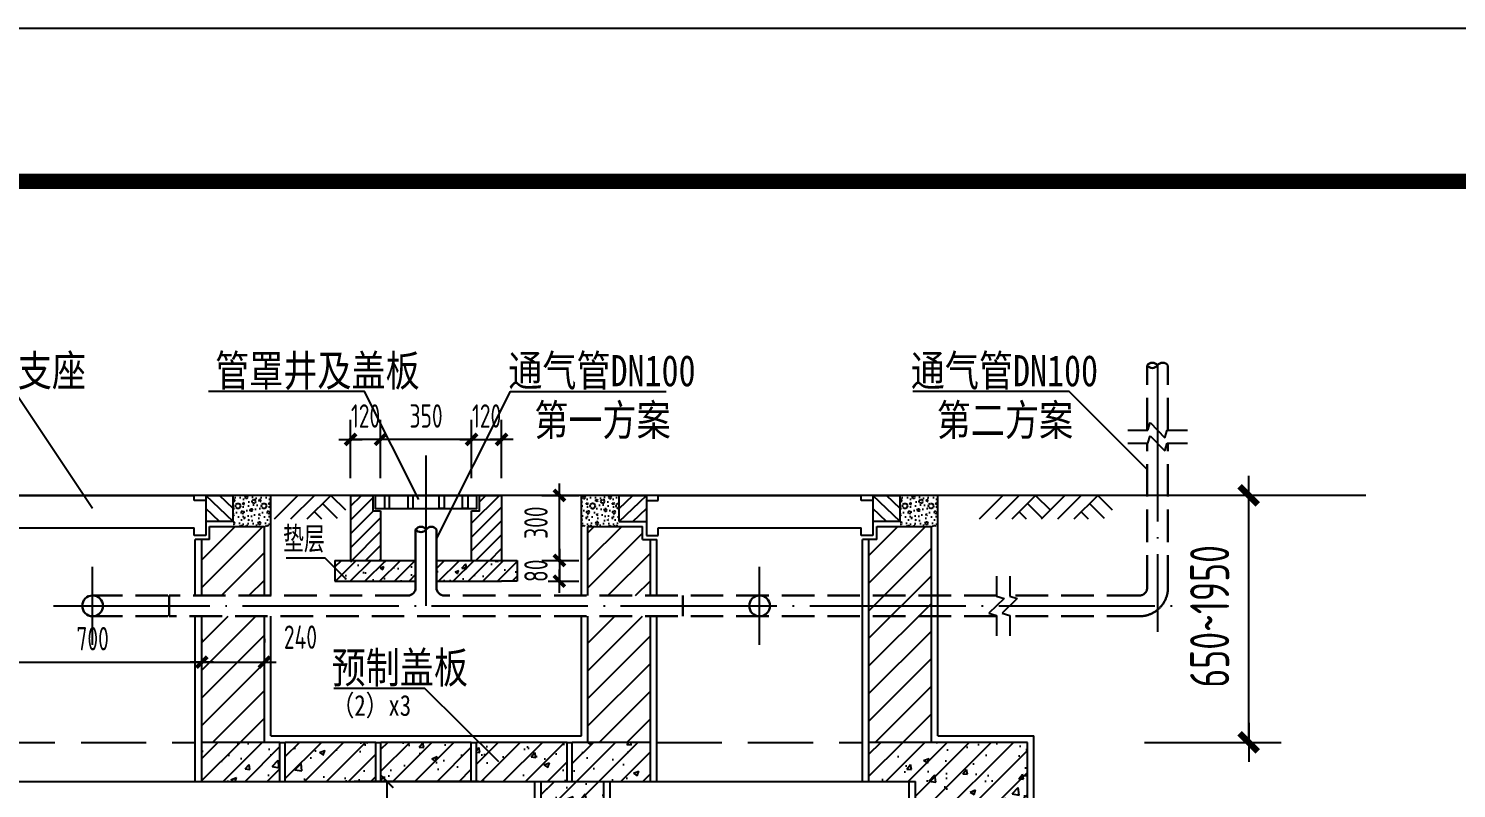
# Model space of a CAD drawing. Header units: millimetres. Extents: x -807114 to -50119, y -468455 to -61603.
# Drawn here: x -68868 to -63008, y -213865 to -210743 of the extents above; entities that cross this region are included whole.
import ezdxf

# ---------------------------------------------------------------- set-up
doc = ezdxf.new("R2010")
doc.units = ezdxf.units.MM
doc.header["$LTSCALE"] = 1000
doc.linetypes.add('DASH', pattern=[0.35, 0.25, -0.1])
doc.linetypes.add('DOTE', pattern=[2.42, 2, -0.2, 0.02, -0.2])
for name, color, linetype in [('A-Wall-Patt', 13, 'Continuous'), ('Anno-Note', 241, 'Continuous'), ('DIM_给水', 3, 'Continuous'), ('DOTE', 8, 'DOTE'), ('OTHER', 7, 'Continuous'), ('PUB_DIM', 3, 'Continuous'), ('PUB_HATCH', 8, 'Continuous'), ('PUB_TEXT', 3, 'Continuous'), ('PUB_TITLE', 4, 'Continuous'), ('WALL', 9, 'Continuous')]:
    doc.layers.add(name, color=color, linetype=linetype)
doc.layers.add('水管', color=130, linetype='Continuous', lineweight=30)
doc.styles.add('DIM_FONT', font='tssdeng.shx', dxfattribs={"width": 0.7, "bigfont": 'tssdchn.shx'})
doc.styles.add('HZDX', font='simplex.shx', dxfattribs={"width": 0.7, "bigfont": 'HZTXT.SHX'})
doc.styles.add('宋体', font='simsun.ttc', dxfattribs={"width": 0.8})
doc.dimstyles.new('DIMB50', dxfattribs={"dimscale": 0.5, "dimtxt": 300, "dimasz": 1, "dimexe": 250, "dimexo": 300, "dimgap": 150, "dimtad": 1, "dimdec": 0, "dimzin": 0, "dimdsep": 46, "dimtxsty": 'DIM_FONT', "dimblk": '_DIMX', "dimcen": 0.09, "dimse2": 1, "dimclrt": 7, "dimadec": 0, "dimazin": 0, "dimtfac": 1, "dimtdec": 0, "dimtix": 1, "dimtmove": 2, "dimatfit": 3, "dimldrblk": '_DIMX', "dimfxl": 1, "dimtolj": 1, "dimtzin": 0, "dimarcsym": 0})
doc.dimstyles.new('DIMN30', dxfattribs={"dimscale": 0.3, "dimtxt": 300, "dimasz": 1, "dimexe": 250, "dimexo": 300, "dimgap": 150, "dimtad": 1, "dimdec": 0, "dimzin": 0, "dimdsep": 46, "dimtxsty": 'DIM_FONT', "dimblk": '_DIMX', "dimcen": 0.09, "dimclrt": 7, "dimadec": 0, "dimazin": 0, "dimtfac": 1, "dimtdec": 0, "dimtix": 1, "dimtmove": 2, "dimatfit": 3, "dimldrblk": '_DIMX', "dimfxl": 1, "dimtolj": 1, "dimtzin": 0, "dimarcsym": 0})
doc.dimstyles.new('DIMN50', dxfattribs={"dimscale": 0.5, "dimtxt": 300, "dimasz": 100, "dimexe": 250, "dimexo": 300, "dimgap": 150, "dimtad": 1, "dimdec": 0, "dimzin": 0, "dimdsep": 46, "dimtxsty": 'DIM_FONT', "dimblk": 'ARCHTICK', "dimcen": 0.09, "dimclrt": 7, "dimazin": 2, "dimtfac": 1, "dimtdec": 0, "dimtix": 1, "dimtmove": 2, "dimatfit": 3, "dimfxl": 1, "dimtolj": 1, "dimtzin": 0, "dimarcsym": 0})
pattern_1 = [(45, (-7818.09, -11352.65), (-42.4264, 42.4264), []), (50, (-7818.09, -11352.65), (215.178, -18.8256), [22.5, -247.5]), (355, (-7818.09, -11352.65), (-41.6254, 225.6576), [18, -198]), (100.4514, (-7800.16, -11354.22), (173.5528, 206.8319), [19.122, -210.3426]), (46.1842, (-7818.1, -11292.65), (320.1723, -49.6557), [33.75, -371.25]), (96.6356, (-7791.4, -11296.8), (280.399, 292.2354), [28.683, -315.514]), (351.1842, (-7818.1, -11292.65), (280.3986, 292.2356), [27, -297]), (21, (-7788.09, -11307.65), (179.0721, -120.7857), [22.5, -247.5]), (326, (-7788.09, -11307.65), (72.9946, 217.545), [18, -198]), (71.4514, (-7773.16, -11317.72), (252.0668, 96.7591), [19.122, -210.3426]), (37.5, (-7818.09, -11352.65), (3.64796, 99.86816), [0, -195.6, 0, -201, 0, -198.75]), (7.5, (-7818.09, -11352.65), (78.92086, 118.3235), [0, -114.6, 0, -191.1, 0, -75.75]), (327.5, (-7884.99, -11352.65), (160.14673, -6.76646), [0, -75, 0, -234, 0, -310.5]), (317.5, (-7914.99, -11352.65), (174.95585, 30.0315), [0, -97.5, 0, -155.4, 0, -220.5])]
pattern_2 = [(45, (-7818.09, -11352.65), (-53.033, 53.033), [])]

# ---------------------------------------------------------------- blocks, each defined once
blk = doc.blocks.new('_ArchTick')
at = {"color": 0, "linetype": 'ByBlock', "const_width": 0.15}
blk.add_lwpolyline([(-0.5, -0.5), (0.5, 0.5)], dxfattribs=at)
blk = doc.blocks.new('*D9238')
at = {"layer": 'Defpoints', "color": 0}
for p in [(4637, 5963.5), (4134.8, 5163.5), (4637, 5163.5)]:
    blk.add_point(p, dxfattribs=at)
at = {"layer": 'PUB_DIM', "color": 0, "lineweight": -2}
for p, q in [((4487, 5963.5), (4009.8, 5963.5)), ((4134.8, 5963.5), (4134.8, 5163.5)), ((4487, 5163.5), (4009.8, 5163.5))]:
    blk.add_line(p, q, dxfattribs=at)
at = {"layer": 'PUB_DIM', "color": 0, "linetype": 'ByBlock', "lineweight": -2, "xscale": 50, "yscale": 50, "zscale": 50}
for p, rotation in [((4134.8, 5963.5), 90), ((4134.8, 5163.5), 270)]:
    blk.add_blockref('_ArchTick', p, dxfattribs=dict(at, rotation=rotation))
at = {"layer": 'PUB_DIM', "color": 7, "insert": (3984.8, 5563.5), "char_height": 150, "attachment_point": 5, "rotation": 90, "style": 'DIM_FONT'}
blk.add_mtext('\\A1;h', dxfattribs=at)
blk = doc.blocks.new('_DIMX')
blk.add_line((-150, 0), (150, 0))
at = {"const_width": 50}
blk.add_lwpolyline([(-70, -70), (70, 70)], dxfattribs=at)
blk = doc.blocks.new('*D9397')
at = {"layer": 'Defpoints', "color": 0}
for p in [(2585.5, 6421.9), (3424.5, 6421.9), (3424.5, 6421.9)]:
    blk.add_point(p, dxfattribs=at)
at = {"layer": 'PUB_DIM', "color": 0, "lineweight": -2}
for p, q in [((2585.5, 6511.9), (2585.5, 6496.9)), ((3424.5, 6511.9), (3424.5, 6496.9)), ((2585.8, 6421.9), (3424.2, 6421.9))]:
    blk.add_line(p, q, dxfattribs=at)
at = {"layer": 'PUB_DIM', "color": 0, "linetype": 'ByBlock', "lineweight": -2, "xscale": 0.3, "yscale": 0.3, "zscale": 0.3, "rotation": 180}
blk.add_blockref('_DIMX', (2585.5, 6421.9), dxfattribs=at)
at = {"layer": 'PUB_DIM', "color": 0, "linetype": 'ByBlock', "lineweight": -2, "xscale": 0.3, "yscale": 0.3, "zscale": 0.3}
blk.add_blockref('_DIMX', (3424.5, 6421.9), dxfattribs=at)
at = {"layer": 'PUB_DIM', "color": 7, "insert": (3005, 6511.9), "char_height": 90, "attachment_point": 5, "style": 'DIM_FONT'}
blk.add_mtext('\\A1;700', dxfattribs=at)
blk = doc.blocks.new('*D9398')
at = {"layer": 'Defpoints', "color": 0}
for p in [(3424.5, 6421.9), (3664.5, 6421.9), (3664.5, 6421.9)]:
    blk.add_point(p, dxfattribs=at)
at = {"layer": 'PUB_DIM', "color": 0, "lineweight": -2}
for p, q in [((3424.5, 6511.9), (3424.5, 6496.9)), ((3664.5, 6511.9), (3664.5, 6496.9)), ((3424.8, 6421.9), (3664.2, 6421.9))]:
    blk.add_line(p, q, dxfattribs=at)
at = {"layer": 'PUB_DIM', "color": 0, "linetype": 'ByBlock', "lineweight": -2, "xscale": 0.3, "yscale": 0.3, "zscale": 0.3, "rotation": 180}
blk.add_blockref('_DIMX', (3424.5, 6421.9), dxfattribs=at)
at = {"layer": 'PUB_DIM', "color": 0, "linetype": 'ByBlock', "lineweight": -2, "xscale": 0.3, "yscale": 0.3, "zscale": 0.3}
blk.add_blockref('_DIMX', (3664.5, 6421.9), dxfattribs=at)
at = {"layer": 'PUB_DIM', "color": 7, "insert": (3803.3, 6517.9), "char_height": 90, "attachment_point": 5, "style": 'DIM_FONT'}
blk.add_mtext('\\A1;240', dxfattribs=at)
blk = doc.blocks.new('*D9400')
at = {"layer": 'Defpoints', "color": 0}
for p in [(6895, 7063), (7445, 7063), (6895, 6113.5)]:
    blk.add_point(p, dxfattribs=at)
at = {"layer": 'PUB_DIM', "color": 0, "lineweight": -2}
for p, q in [((7445, 6114), (7445, 7062.5)), ((7045, 6113.5), (7570, 6113.5))]:
    blk.add_line(p, q, dxfattribs=at)
at = {"layer": 'PUB_DIM', "color": 0, "linetype": 'ByBlock', "lineweight": -2, "xscale": 0.5, "yscale": 0.5, "zscale": 0.5}
for p, rotation in [((7445, 7063), 90), ((7445, 6113.5), 270)]:
    blk.add_blockref('_DIMX', p, dxfattribs=dict(at, rotation=rotation))
at = {"layer": 'PUB_DIM', "color": 7, "insert": (7295, 6597.9), "char_height": 150, "attachment_point": 5, "rotation": 90, "style": 'DIM_FONT'}
blk.add_mtext('\\A1;650~1950', dxfattribs=at)
blk = doc.blocks.new('*D9401')
at = {"layer": 'Defpoints', "color": 0}
for p in [(4640, 7063), (4797.7, 7063), (4640, 6813)]:
    blk.add_point(p, dxfattribs=at)
at = {"layer": 'PUB_DIM', "color": 0, "lineweight": -2}
for p, q in [((4730, 7063), (4872.7, 7063)), ((4797.7, 6813.3), (4797.7, 7062.7)), ((4730, 6813), (4872.7, 6813))]:
    blk.add_line(p, q, dxfattribs=at)
at = {"layer": 'PUB_DIM', "color": 0, "linetype": 'ByBlock', "lineweight": -2, "xscale": 0.3, "yscale": 0.3, "zscale": 0.3}
for p, rotation in [((4797.7, 7063), 90), ((4797.7, 6813), 270)]:
    blk.add_blockref('_DIMX', p, dxfattribs=dict(at, rotation=rotation))
at = {"layer": 'PUB_DIM', "color": 7, "insert": (4707.7, 6958), "char_height": 90, "attachment_point": 5, "rotation": 90, "style": 'DIM_FONT'}
blk.add_mtext('\\A1;300', dxfattribs=at)
blk = doc.blocks.new('*D9402')
at = {"layer": 'Defpoints', "color": 0}
for p in [(4110.7, 7278.1), (4110.7, 7038.8), (4460.7, 7038.8)]:
    blk.add_point(p, dxfattribs=at)
at = {"layer": 'PUB_DIM', "color": 0, "lineweight": -2}
for p, q in [((4110.7, 7128.8), (4110.7, 7353.1)), ((4460.7, 7128.8), (4460.7, 7353.1)), ((4460.4, 7278.1), (4111, 7278.1))]:
    blk.add_line(p, q, dxfattribs=at)
at = {"layer": 'PUB_DIM', "color": 0, "linetype": 'ByBlock', "lineweight": -2, "xscale": 0.3, "yscale": 0.3, "zscale": 0.3, "rotation": 180}
blk.add_blockref('_DIMX', (4110.7, 7278.1), dxfattribs=at)
at = {"layer": 'PUB_DIM', "color": 0, "linetype": 'ByBlock', "lineweight": -2, "xscale": 0.3, "yscale": 0.3, "zscale": 0.3}
blk.add_blockref('_DIMX', (4460.7, 7278.1), dxfattribs=at)
at = {"layer": 'PUB_DIM', "color": 7, "insert": (4285.7, 7368.1), "char_height": 90, "attachment_point": 5, "style": 'DIM_FONT'}
blk.add_mtext('\\A1;350', dxfattribs=at)
blk = doc.blocks.new('*D9403')
at = {"layer": 'Defpoints', "color": 0}
for p in [(4665, 6813), (4665, 6733), (4797.7, 6733)]:
    blk.add_point(p, dxfattribs=at)
at = {"layer": 'PUB_DIM', "color": 0, "lineweight": -2}
for p, q in [((4755, 6813), (4872.7, 6813)), ((4797.7, 6813.3), (4797.7, 6813.6)), ((4797.7, 6813), (4797.7, 6733)), ((4755, 6733), (4872.7, 6733)), ((4797.7, 6732.7), (4797.7, 6732.4))]:
    blk.add_line(p, q, dxfattribs=at)
at = {"layer": 'PUB_DIM', "color": 0, "linetype": 'ByBlock', "lineweight": -2, "xscale": 0.3, "yscale": 0.3, "zscale": 0.3}
for p, rotation in [((4797.7, 6813), 270), ((4797.7, 6733), 90)]:
    blk.add_blockref('_DIMX', p, dxfattribs=dict(at, rotation=rotation))
at = {"layer": 'PUB_DIM', "color": 7, "insert": (4707.7, 6773), "char_height": 90, "attachment_point": 5, "rotation": 90, "style": 'DIM_FONT'}
blk.add_mtext('\\A1;80', dxfattribs=at)
blk = doc.blocks.new('*D9404')
at = {"layer": 'Defpoints', "color": 0}
for p in [(3995.7, 7278.1), (3995.7, 7038.8), (4110.7, 7038.8)]:
    blk.add_point(p, dxfattribs=at)
at = {"layer": 'PUB_DIM', "color": 0, "lineweight": -2}
for p, q in [((3995.7, 7128.8), (3995.7, 7353.1)), ((4110.7, 7128.8), (4110.7, 7353.1)), ((3995.4, 7278.1), (3995.1, 7278.1)), ((4110.7, 7278.1), (3995.7, 7278.1)), ((4111, 7278.1), (4111.3, 7278.1))]:
    blk.add_line(p, q, dxfattribs=at)
at = {"layer": 'PUB_DIM', "color": 0, "linetype": 'ByBlock', "lineweight": -2, "xscale": 0.3, "yscale": 0.3, "zscale": 0.3}
blk.add_blockref('_DIMX', (3995.7, 7278.1), dxfattribs=at)
at = {"layer": 'PUB_DIM', "color": 0, "linetype": 'ByBlock', "lineweight": -2, "xscale": 0.3, "yscale": 0.3, "zscale": 0.3, "rotation": 180}
blk.add_blockref('_DIMX', (4110.7, 7278.1), dxfattribs=at)
at = {"layer": 'PUB_DIM', "color": 7, "insert": (4053.2, 7368.1), "char_height": 90, "attachment_point": 5, "style": 'DIM_FONT'}
blk.add_mtext('\\A1;120', dxfattribs=at)
blk = doc.blocks.new('*D9405')
at = {"layer": 'Defpoints', "color": 0}
for p in [(4575.7, 7278.1), (4460.7, 7038.8), (4575.7, 7038.8)]:
    blk.add_point(p, dxfattribs=at)
at = {"layer": 'PUB_DIM', "color": 0, "lineweight": -2}
for p, q in [((4460.7, 7128.8), (4460.7, 7353.1)), ((4575.7, 7128.8), (4575.7, 7353.1)), ((4460.4, 7278.1), (4460.1, 7278.1)), ((4460.7, 7278.1), (4575.7, 7278.1)), ((4576, 7278.1), (4576.3, 7278.1))]:
    blk.add_line(p, q, dxfattribs=at)
at = {"layer": 'PUB_DIM', "color": 0, "linetype": 'ByBlock', "lineweight": -2, "xscale": 0.3, "yscale": 0.3, "zscale": 0.3}
blk.add_blockref('_DIMX', (4460.7, 7278.1), dxfattribs=at)
at = {"layer": 'PUB_DIM', "color": 0, "linetype": 'ByBlock', "lineweight": -2, "xscale": 0.3, "yscale": 0.3, "zscale": 0.3, "rotation": 180}
blk.add_blockref('_DIMX', (4575.7, 7278.1), dxfattribs=at)
at = {"layer": 'PUB_DIM', "color": 7, "insert": (4518.2, 7368.1), "char_height": 90, "attachment_point": 5, "style": 'DIM_FONT'}
blk.add_mtext('\\A1;120', dxfattribs=at)
blk = doc.blocks.new('21421421414214')
at = {"layer": 'PUB_TITLE'}
for points in [[(1970238.7, -2753495.5), (2012595.8, -2753495.5), (2012595.8, -2723546), (1970238.7, -2723546)], [(1971801.4, -2752782.4), (2011882.7, -2752782.4), (2011882.7, -2724259.1), (1971801.4, -2724259.1)]]:
    blk.add_lwpolyline(points, close=True, dxfattribs=at)
at = {"layer": 'PUB_TITLE', "const_width": 71.3}
blk.add_lwpolyline([(1971801.4, -2752782.4), (2011882.7, -2752782.4), (2011882.7, -2724259.1), (1971801.4, -2724259.1)], close=True, dxfattribs=at)
blk = doc.blocks.new('321214214124124')
blk.add_blockref('21421421414214', (0, 0))
blk = doc.blocks.new('A$C15F36BDA')
h = blk.add_hatch()
h.set_pattern_fill('AN32C', color=256, scale=100, style=0)
h.set_pattern_definition([(180, (13798.55, -11383.15), (-50, 100), [0, -100]), (180, (13857.05, -11396.65), (-50, 100), [0, -100]), (180, (13824.55, -11397.65), (-50, 100), [0, -100]), (180, (13789.05, -11368.15), (-50, 100), [0, -100]), (180, (13830.55, -11402.65), (-50, 100), [0, -100]), (180, (13779.05, -11305.15), (-50, 100), [0, -100]), (180, (13809.55, -11313.15), (-50, 100), [0, -100]), (180, (13793.55, -11325.65), (-50, 100), [0, -100]), (180, (13875.05, -11327.65), (-50, 100), [0, -100]), (180, (13826.05, -11332.15), (-50, 100), [0, -100]), (180, (13845.05, -11357.65), (-50, 100), [0, -100]), (180, (13844.05, -11395.15), (-50, 100), [0, -100]), (180, (13806.55, -11399.15), (-50, 100), [0, -100]), (180, (13779.05, -11355.15), (-50, 100), [0, -100]), (180, (13872.55, -11370.65), (-50, 100), [0, -100]), (180, (13864.05, -11353.65), (-50, 100), [0, -100]), (180, (13825.05, -11360.65), (-50, 100), [0, -100]), (180, (13839.05, -11375.15), (-50, 100), [0, -100]), (180, (13847.05, -11342.15), (-50, 100), [0, -100]), (180, (13834.55, -11304.65), (-50, 100), [0, -100]), (180, (13868.55, -11391.65), (-50, 100), [0, -100]), (180, (13813.55, -11325.15), (-50, 100), [0, -100]), (180, (13860.05, -11323.65), (-50, 100), [0, -100]), (180, (13868.05, -11310.65), (-50, 100), [0, -100]), (49.398706, (13785.1947, -11336.461), (249.9999977, 300.0000018), [4.39026, -1839.5186]), (161.56505, (13792.338, -11334.556), (-250, 100), [4.51754, -627.938]), (90, (13792.34, -11338.84), (-50, 100), [4.2857, -195.7143]), (18.43495, (13788.052, -11340.27), (250.000002, 99.999993), [4.51754, -627.938]), (126.8699, (13788.052, -11340.27), (-50, 100), [4.7619, -495.2381]), (45, (13784.242, -11391.223), (50.000006, 99.999993), [4.0406, -278.8021]), (135, (13789.957, -11391.223), (-50, 100), [4.0406, -278.8021]), (45, (13787.1, -11394.08), (50.000006, 99.999993), [4.0406, -278.8021]), (135, (13787.1, -11394.08), (-50, 100), [4.0406, -278.8021]), (63.43495, (13832.34, -11324.08), (7e-06, 200), [5.32397, -106.4794]), (7e-15, (13834.72, -11319.32), (50, 100), [5.7143, -94.2857]), (116.56505, (13842.81, -11324.08), (-8e-08, 200), [5.32397, -106.4794]), (63.43495, (13840.43, -11328.84), (7e-06, 200), [5.32397, -106.4794]), (180, (13840.43, -11328.84), (-50, 100), [5.7143, -94.2857]), (116.56505, (13834.72, -11328.84), (-8e-08, 200), [5.32397, -106.4794]), (72.897272, (13794.7185, -11357.8893), (149.9999946, 500.0000019), [6.4769, -2713.8172]), (36.027374, (13796.623, -11351.699), (949.9999893, 700.0000002), [6.4769, -1353.6701]), (7e-15, (13801.86, -11347.89), (50, 100), [6.19048, -93.8095]), (143.972627, (13813.29, -11351.699), (-949.9999943, 699.9999934), [6.4769, -1353.6701]), (108.43495, (13815.195, -11357.413), (-150.000001, 500), [6.0234, -626.43214]), (72.897272, (13813.29, -11363.6036), (149.9999946, 500.0000019), [6.4769, -2713.8172]), (36.027374, (13808.052, -11367.413), (949.9999893, 700.0000002), [6.4769, -1353.6701]), (180, (13808.05, -11367.41), (-50, 100), [6.19048, -93.8095]), (143.972627, (13801.861, -11367.413), (-949.9999943, 699.9999934), [6.4769, -1353.6701]), (108.43495, (13796.623, -11363.604), (-150.000001, 500), [6.0234, -626.43214]), (29.74488, (13793.766, -11311.223), (150, 99.999999), [3.83917, -802.3866]), (90, (13797.1, -11313.127), (-50, 100), [3.80952, -196.19047]), (150.25512, (13797.1, -11313.127), (-150, 99.9999995), [3.83917, -802.3866]), (63.43495, (13817.1, -11382.175), (7e-06, 200), [5.32397, -106.4794]), (11.309933, (13819.48, -11377.413), (450.000001, 99.9999976), [4.8562, -1014.9476]), (138.814075, (13828.052, -11379.794), (-1249.9999962, 1099.9999937), [5.06197, -2120.9671]), (90, (13828.05, -11384.556), (-50, 100), [4.7619, -195.2381]), (41.185926, (13824.2423, -11387.8893), (1249.9999815, 1100.0000103), [5.06197, -2120.9671]), (163.300756, (13824.2423, -11387.8893), (-1649.9999972, 499.9999976), [4.97157, -2083.0897]), (119.054604, (13819.4804, -11386.461), (-50.0000002, 99.9999997), [4.9027, -2054.2233]), (70.016894, (13859.004, -11340.2703), (250.0000013, 699.99999924), [5.57367, -2335.3663]), (24.443955, (13860.909, -11335.032), (650.0000031, 299.99999404), [5.75383, -2410.8553]), (155.556045, (13871.385, -11335.032), (-650.0000009, 299.9999988), [5.75383, -2410.8553]), (109.983107, (13873.29, -11340.2703), (-250.00000115, 699.9999994), [5.57367, -2335.3663]), (70.016894, (13871.385, -11345.5084), (250.0000013, 699.99999924), [5.57367, -2335.3663]), (19.983107, (13866.147, -11347.413), (250.0000012, 99.999996), [5.57367, -1164.8963]), (160.016894, (13866.147, -11347.413), (-249.9999997, 100.0000002), [5.57367, -1164.8963]), (109.983107, (13860.909, -11345.5084), (-250.00000115, 699.9999994), [5.57367, -2335.3663]), (57.994617, (13821.861, -11349.318), (50.000007, 99.999995), [4.49237, -938.90574]), (161.56505, (13828.528, -11346.937), (-250, 100), [4.51754, -627.938]), (90, (13828.53, -11351.223), (-50, 100), [4.2857, -195.7143]), (18.43495, (13824.242, -11352.651), (250.000002, 99.999993), [4.51754, -627.938]), (125.537678, (13824.242, -11352.651), (-349.9999998, 499.9999997), [4.09634, -1716.3687]), (63.43495, (13850.91, -11373.6), (7e-06, 200), [5.32397, -106.4794]), (7e-15, (13853.29, -11368.84), (50, 100), [5.2381, -94.7619]), (120.963757, (13861.385, -11373.604), (-50, 99.9999995), [5.5533, -1160.637]), (59.036244, (13858.528, -11378.3655), (50.000007, 99.9999954), [5.5533, -1160.637]), (180, (13858.53, -11378.37), (-50, 100), [5.2381, -94.7619]), (116.56505, (13853.29, -11378.366), (-8e-08, 200), [5.32397, -106.4794])])
h.paths.add_polyline_path([(3544.5, 7063), (3689.5, 7063), (3689.5, 6943), (3664.5, 6943), (3544.5, 6943), (3544.5, 6963)])
h = blk.add_hatch()
h.set_pattern_fill('ANSI31', color=256, scale=300, style=0)
h.set_pattern_definition([(45, (-7818.088, -21423.213), (-26.516504, 26.516504), [])])
h.paths.add_polyline_path([(4110.7, 6813), (4110.7, 7003), (4080.7, 7003), (4080.7, 7063), (3995.7, 7063), (3995.7, 6813)])
h.paths.add_polyline_path([(4460.7, 6813), (4575.7, 6813), (4575.7, 7063), (4490.7, 7063), (4490.7, 7003), (4460.7, 7003)])
h = blk.add_hatch()
h.set_pattern_fill('AN32C', color=256, scale=100, style=0)
h.set_pattern_definition([(0, (-5226.59, -11383.15), (50, 100), [0, -100]), (0, (-5285.09, -11396.65), (50, 100), [0, -100]), (0, (-5252.59, -11397.65), (50, 100), [0, -100]), (0, (-5217.09, -11368.15), (50, 100), [0, -100]), (0, (-5258.59, -11402.65), (50, 100), [0, -100]), (0, (-5207.09, -11305.15), (50, 100), [0, -100]), (0, (-5237.59, -11313.15), (50, 100), [0, -100]), (0, (-5221.59, -11325.65), (50, 100), [0, -100]), (0, (-5303.09, -11327.65), (50, 100), [0, -100]), (0, (-5254.09, -11332.15), (50, 100), [0, -100]), (0, (-5273.09, -11357.65), (50, 100), [0, -100]), (0, (-5272.09, -11395.15), (50, 100), [0, -100]), (0, (-5234.59, -11399.15), (50, 100), [0, -100]), (0, (-5207.09, -11355.15), (50, 100), [0, -100]), (0, (-5300.59, -11370.65), (50, 100), [0, -100]), (0, (-5292.09, -11353.65), (50, 100), [0, -100]), (0, (-5253.09, -11360.65), (50, 100), [0, -100]), (0, (-5267.09, -11375.15), (50, 100), [0, -100]), (0, (-5275.09, -11342.15), (50, 100), [0, -100]), (0, (-5262.59, -11304.65), (50, 100), [0, -100]), (0, (-5296.59, -11391.65), (50, 100), [0, -100]), (0, (-5241.59, -11325.15), (50, 100), [0, -100]), (0, (-5288.09, -11323.65), (50, 100), [0, -100]), (0, (-5296.09, -11310.65), (50, 100), [0, -100]), (130.601294, (-5213.2305, -11336.461), (-249.9999977, 300.0000018), [4.39026, -1839.5186]), (18.43495, (-5220.373, -11334.556), (250, 100), [4.51754, -627.938]), (90, (-5220.373, -11338.84), (50, 100), [4.2857, -195.7143]), (161.56505, (-5216.088, -11340.27), (-250.000002, 99.999993), [4.51754, -627.938]), (53.1301, (-5216.088, -11340.27), (50, 100), [4.7619, -495.2381]), (135, (-5212.278, -11391.223), (-50.000006, 99.999993), [4.0406, -278.8021]), (45, (-5217.992, -11391.223), (50, 100), [4.0406, -278.8021]), (135, (-5215.135, -11394.08), (-50.000006, 99.999993), [4.0406, -278.8021]), (45, (-5215.135, -11394.08), (50, 100), [4.0406, -278.8021]), (116.56505, (-5260.37, -11324.08), (-7e-06, 200), [5.32397, -106.4794]), (180, (-5262.75, -11319.32), (-50, 100), [5.7143, -94.2857]), (63.43495, (-5270.85, -11324.08), (8e-08, 200), [5.32397, -106.4794]), (116.56505, (-5268.47, -11328.84), (-7e-06, 200), [5.32397, -106.4794]), (0, (-5268.47, -11328.84), (50, 100), [5.7143, -94.2857]), (63.43495, (-5262.75, -11328.84), (8e-08, 200), [5.32397, -106.4794]), (107.102728, (-5222.7543, -11357.8893), (-149.9999946, 500.0000019), [6.4769, -2713.8172]), (143.972626, (-5224.659, -11351.699), (-949.9999893, 700.0000002), [6.4769, -1353.6701]), (180, (-5229.9, -11347.89), (-50, 100), [6.19048, -93.8095]), (36.027373, (-5241.326, -11351.699), (949.9999943, 699.9999934), [6.4769, -1353.6701]), (71.56505, (-5243.23, -11357.413), (150.000001, 500), [6.0234, -626.43214]), (107.102728, (-5241.3257, -11363.6036), (-149.9999946, 500.0000019), [6.4769, -2713.8172]), (143.972626, (-5236.0876, -11367.413), (-949.9999893, 700.0000002), [6.4769, -1353.6701]), (0, (-5236.09, -11367.41), (50, 100), [6.19048, -93.8095]), (36.027373, (-5229.897, -11367.413), (949.9999943, 699.9999934), [6.4769, -1353.6701]), (71.56505, (-5224.659, -11363.604), (150.000001, 500), [6.0234, -626.43214]), (150.25512, (-5221.802, -11311.223), (-150, 99.999999), [3.83917, -802.3866]), (90, (-5225.135, -11313.127), (50, 100), [3.80952, -196.19047]), (29.74488, (-5225.135, -11313.127), (150, 99.9999995), [3.83917, -802.3866]), (116.56505, (-5245.135, -11382.175), (-7e-06, 200), [5.32397, -106.4794]), (168.690067, (-5247.516, -11377.413), (-450.000001, 99.9999976), [4.8562, -1014.9476]), (41.185925, (-5256.0876, -11379.794), (1249.9999962, 1099.9999937), [5.06197, -2120.9671]), (90, (-5256.09, -11384.556), (50, 100), [4.7619, -195.2381]), (138.814074, (-5252.278, -11387.8893), (-1249.9999815, 1100.0000103), [5.06197, -2120.9671]), (16.699244, (-5252.278, -11387.8893), (1649.9999972, 499.9999976), [4.97158, -2083.0897]), (60.945396, (-5247.516, -11386.461), (50.0000002, 99.9999997), [4.9027, -2054.2233]), (109.983106, (-5287.04, -11340.2703), (-250.0000013, 699.99999924), [5.57367, -2335.3663]), (155.556045, (-5288.9447, -11335.032), (-650.0000031, 299.99999404), [5.75383, -2410.8553]), (24.443955, (-5299.421, -11335.032), (650.0000009, 299.9999988), [5.75383, -2410.8553]), (70.016893, (-5301.3257, -11340.2703), (250.00000115, 699.9999994), [5.57367, -2335.3663]), (109.983106, (-5299.421, -11345.5084), (-250.0000013, 699.99999924), [5.57367, -2335.3663]), (160.016893, (-5294.183, -11347.413), (-250.0000012, 99.999996), [5.57367, -1164.8963]), (19.983107, (-5294.183, -11347.413), (249.9999997, 100.0000002), [5.57367, -1164.8963]), (70.016893, (-5288.9447, -11345.5084), (250.00000115, 699.9999994), [5.57367, -2335.3663]), (122.005383, (-5249.897, -11349.318), (-50.000007, 99.999995), [4.49237, -938.90574]), (18.43495, (-5256.564, -11346.937), (250, 100), [4.51754, -627.938]), (90, (-5256.564, -11351.223), (50, 100), [4.2857, -195.7143]), (161.56505, (-5252.278, -11352.651), (-250.000002, 99.999993), [4.51754, -627.938]), (54.462322, (-5252.278, -11352.651), (349.9999998, 499.9999997), [4.09634, -1716.3687]), (116.56505, (-5278.945, -11373.6), (-7e-06, 200), [5.32397, -106.4794]), (180, (-5281.33, -11368.84), (-50, 100), [5.2381, -94.7619]), (59.036243, (-5289.421, -11373.604), (50, 99.9999995), [5.5533, -1160.637]), (120.963756, (-5286.564, -11378.3655), (-50.000007, 99.9999954), [5.5533, -1160.637]), (0, (-5286.56, -11378.37), (50, 100), [5.2381, -94.7619]), (63.43495, (-5281.33, -11378.366), (8e-08, 200), [5.32397, -106.4794])])
h.paths.add_polyline_path([(5027.5, 7063), (4882.5, 7063), (4882.5, 6943), (4907.5, 6943), (5027.5, 6943), (5027.5, 6963)])
h = blk.add_hatch()
h.set_pattern_fill('AN32C', color=256, scale=100, style=0)
h.set_pattern_definition([(180, (16360.55, -11383.15), (-50, 100), [0, -100]), (180, (16419.05, -11396.65), (-50, 100), [0, -100]), (180, (16386.55, -11397.65), (-50, 100), [0, -100]), (180, (16351.05, -11368.15), (-50, 100), [0, -100]), (180, (16392.55, -11402.65), (-50, 100), [0, -100]), (180, (16341.05, -11305.15), (-50, 100), [0, -100]), (180, (16371.55, -11313.15), (-50, 100), [0, -100]), (180, (16355.55, -11325.65), (-50, 100), [0, -100]), (180, (16437.05, -11327.65), (-50, 100), [0, -100]), (180, (16388.05, -11332.15), (-50, 100), [0, -100]), (180, (16407.05, -11357.65), (-50, 100), [0, -100]), (180, (16406.05, -11395.15), (-50, 100), [0, -100]), (180, (16368.55, -11399.15), (-50, 100), [0, -100]), (180, (16341.05, -11355.15), (-50, 100), [0, -100]), (180, (16434.55, -11370.65), (-50, 100), [0, -100]), (180, (16426.05, -11353.65), (-50, 100), [0, -100]), (180, (16387.05, -11360.65), (-50, 100), [0, -100]), (180, (16401.05, -11375.15), (-50, 100), [0, -100]), (180, (16409.05, -11342.15), (-50, 100), [0, -100]), (180, (16396.55, -11304.65), (-50, 100), [0, -100]), (180, (16430.55, -11391.65), (-50, 100), [0, -100]), (180, (16375.55, -11325.15), (-50, 100), [0, -100]), (180, (16422.05, -11323.65), (-50, 100), [0, -100]), (180, (16430.05, -11310.65), (-50, 100), [0, -100]), (49.398706, (16347.1947, -11336.461), (249.9999977, 300.0000018), [4.39026, -1839.5186]), (161.56505, (16354.338, -11334.556), (-250, 100), [4.51754, -627.938]), (90, (16354.34, -11338.84), (-50, 100), [4.2857, -195.7143]), (18.43495, (16350.052, -11340.27), (250.000002, 99.999993), [4.51754, -627.938]), (126.8699, (16350.052, -11340.27), (-50, 100), [4.7619, -495.2381]), (45, (16346.242, -11391.223), (50.000006, 99.999993), [4.0406, -278.8021]), (135, (16351.957, -11391.223), (-50, 100), [4.0406, -278.8021]), (45, (16349.1, -11394.08), (50.000006, 99.999993), [4.0406, -278.8021]), (135, (16349.1, -11394.08), (-50, 100), [4.0406, -278.8021]), (63.43495, (16394.34, -11324.08), (7e-06, 200), [5.32397, -106.4794]), (7e-15, (16396.72, -11319.32), (50, 100), [5.7143, -94.2857]), (116.56505, (16404.81, -11324.08), (-8e-08, 200), [5.32397, -106.4794]), (63.43495, (16402.43, -11328.84), (7e-06, 200), [5.32397, -106.4794]), (180, (16402.43, -11328.84), (-50, 100), [5.7143, -94.2857]), (116.56505, (16396.72, -11328.84), (-8e-08, 200), [5.32397, -106.4794]), (72.897272, (16356.7185, -11357.8893), (149.9999946, 500.0000019), [6.4769, -2713.8172]), (36.027374, (16358.623, -11351.699), (949.9999893, 700.0000002), [6.4769, -1353.6701]), (7e-15, (16363.86, -11347.89), (50, 100), [6.19048, -93.8095]), (143.972627, (16375.29, -11351.699), (-949.9999943, 699.9999934), [6.4769, -1353.6701]), (108.43495, (16377.195, -11357.413), (-150.000001, 500), [6.0234, -626.43214]), (72.897272, (16375.29, -11363.6036), (149.9999946, 500.0000019), [6.4769, -2713.8172]), (36.027374, (16370.052, -11367.413), (949.9999893, 700.0000002), [6.4769, -1353.6701]), (180, (16370.05, -11367.41), (-50, 100), [6.19048, -93.8095]), (143.972627, (16363.861, -11367.413), (-949.9999943, 699.9999934), [6.4769, -1353.6701]), (108.43495, (16358.623, -11363.604), (-150.000001, 500), [6.0234, -626.43214]), (29.74488, (16355.766, -11311.223), (150, 99.999999), [3.83917, -802.3866]), (90, (16359.1, -11313.127), (-50, 100), [3.80952, -196.19047]), (150.25512, (16359.1, -11313.127), (-150, 99.9999995), [3.83917, -802.3866]), (63.43495, (16379.1, -11382.175), (7e-06, 200), [5.32397, -106.4794]), (11.309933, (16381.48, -11377.413), (450.000001, 99.9999976), [4.8562, -1014.9476]), (138.814075, (16390.052, -11379.794), (-1249.9999962, 1099.9999937), [5.06197, -2120.9671]), (90, (16390.05, -11384.556), (-50, 100), [4.7619, -195.2381]), (41.185926, (16386.2423, -11387.8893), (1249.9999815, 1100.0000103), [5.06197, -2120.9671]), (163.300756, (16386.2423, -11387.8893), (-1649.9999972, 499.9999976), [4.97157, -2083.0897]), (119.054604, (16381.4804, -11386.461), (-50.0000002, 99.9999997), [4.9027, -2054.2233]), (70.016894, (16421.004, -11340.2703), (250.0000013, 699.99999924), [5.57367, -2335.3663]), (24.443955, (16422.909, -11335.032), (650.0000031, 299.99999404), [5.75383, -2410.8553]), (155.556045, (16433.385, -11335.032), (-650.0000009, 299.9999988), [5.75383, -2410.8553]), (109.983107, (16435.29, -11340.2703), (-250.00000115, 699.9999994), [5.57367, -2335.3663]), (70.016894, (16433.385, -11345.5084), (250.0000013, 699.99999924), [5.57367, -2335.3663]), (19.983107, (16428.147, -11347.413), (250.0000012, 99.999996), [5.57367, -1164.8963]), (160.016894, (16428.147, -11347.413), (-249.9999997, 100.0000002), [5.57367, -1164.8963]), (109.983107, (16422.909, -11345.5084), (-250.00000115, 699.9999994), [5.57367, -2335.3663]), (57.994617, (16383.861, -11349.318), (50.000007, 99.999995), [4.49237, -938.90574]), (161.56505, (16390.528, -11346.937), (-250, 100), [4.51754, -627.938]), (90, (16390.53, -11351.223), (-50, 100), [4.2857, -195.7143]), (18.43495, (16386.242, -11352.651), (250.000002, 99.999993), [4.51754, -627.938]), (125.537678, (16386.242, -11352.651), (-349.9999998, 499.9999997), [4.09634, -1716.3687]), (63.43495, (16412.91, -11373.6), (7e-06, 200), [5.32397, -106.4794]), (7e-15, (16415.29, -11368.84), (50, 100), [5.2381, -94.7619]), (120.963757, (16423.385, -11373.604), (-50, 99.9999995), [5.5533, -1160.637]), (59.036244, (16420.528, -11378.3655), (50.000007, 99.9999954), [5.5533, -1160.637]), (180, (16420.53, -11378.37), (-50, 100), [5.2381, -94.7619]), (116.56505, (16415.29, -11378.366), (-8e-08, 200), [5.32397, -106.4794])])
h.paths.add_polyline_path([(6106.5, 7063), (6251.5, 7063), (6251.5, 6943), (6226.5, 6943), (6106.5, 6943), (6106.5, 6963)])
h = blk.add_hatch()
h.set_pattern_fill('AN31C', color=256, scale=200, style=0)
h.set_pattern_definition([(45, (-7818.088, -21423.213), (-28.28427, 28.28427), []), (50, (-7818.09, -21423.21), (143.45204, -12.55043), [15, -165]), (355, (-7818.09, -21423.21), (-27.7503, 150.4384), [12, -132]), (100.4514, (-7806.13, -21424.26), (115.7019, 137.8879), [12.74804, -140.2284]), (46.1842, (-7818.09, -21383.21), (213.4482, -33.1038), [22.5, -247.5]), (96.6356, (-7800.3, -21385.97), (186.9325, 194.8236), [19.122, -210.3426]), (351.1842, (-7818.09, -21383.21), (186.9324, 194.8237), [18, -198]), (21, (-7798.09, -21393.21), (119.3814, -80.5238), [15, -165]), (326, (-7798.09, -21393.21), (48.6631, 145.03), [12, -132]), (71.4514, (-7788.14, -21399.92), (168.0445, 64.5061), [12.74804, -140.2284]), (37.5, (-7818.09, -21423.213), (2.43197, 66.57877), [0, -130.4, 0, -134, 0, -132.5]), (7.5, (-7818.09, -21423.21), (52.6139, 78.88234), [0, -76.4, 0, -127.4, 0, -50.5]), (327.5, (-7862.69, -21423.213), (106.76449, -4.51097), [0, -50, 0, -156, 0, -207]), (317.5, (-7882.69, -21423.21), (116.63723, 20.021), [0, -65, 0, -103.6, 0, -147])])
h.paths.add_polyline_path([(3995.7, 6813), (3935.7, 6813), (3935.7, 6733), (3995.7, 6733), (4245.7, 6733), (4245.7, 6813)])
h.paths.add_polyline_path([(4325.7, 6813), (4325.7, 6733), (4575.7, 6733), (4635.7, 6733), (4635.7, 6813), (4460.7, 6813)])
h = blk.add_hatch()
h.set_pattern_fill('AN31C', color=256, scale=300, style=0)
h.set_pattern_definition(pattern_1)
h.paths.add_polyline_path([(4967, 5763.5), (4967, 5963.5), (4847, 5963.5), (4827, 5963.5), (4727, 5963.5), (4727, 5763.5)])
at = {"layer": 'A-Wall-Patt'}
h = blk.add_hatch(dxfattribs=at)
h.set_pattern_fill('AN31C', color=256, scale=300, style=0)
h.set_pattern_definition(pattern_1)
h.paths.add_polyline_path([(3724.5, 5963.5), (3724.5, 6113.5), (3424.5, 6113.5), (3424.5, 5963.5)])
h = blk.add_hatch(dxfattribs=at)
h.set_pattern_fill('AN31C', color=256, scale=300, style=0)
h.set_pattern_definition([(45, (-7818.09, -21423.21), (-42.42641, 42.42641), []), (50, (-7818.09, -21423.21), (215.1781, -18.8256), [22.5, -247.5]), (355, (-7818.09, -21423.21), (-41.6254, 225.6576), [18, -198]), (100.4514, (-7800.16, -21424.78), (173.5528, 206.8319), [19.122, -210.3426]), (46.1842, (-7818.1, -21363.2), (320.1723, -49.6557), [33.75, -371.25]), (96.6356, (-7791.4, -21367.35), (280.3988, 292.2354), [28.683, -315.514]), (351.1842, (-7818.1, -21363.2), (280.3986, 292.2356), [27, -297]), (21, (-7788.09, -21378.21), (179.0721, -120.7857), [22.5, -247.5]), (326, (-7788.09, -21378.21), (72.9946, 217.545), [18, -198]), (71.4514, (-7773.16, -21388.28), (252.0668, 96.7591), [19.122, -210.3426]), (37.5, (-7818.09, -21423.21), (3.64796, 99.86816), [0, -195.6, 0, -201, 0, -198.75]), (7.5, (-7818.09, -21423.21), (78.92086, 118.3235), [0, -114.6, 0, -191.1, 0, -75.75]), (327.5, (-7884.99, -21423.21), (160.14673, -6.76646), [0, -75, 0, -234, 0, -310.5]), (317.5, (-7914.99, -21423.21), (174.95585, 30.0315), [0, -97.5, 0, -155.4, 0, -220.5])])
h.paths.add_polyline_path([(4092.5, 6113.5), (3744.5, 6113.5), (3744.5, 5963.5), (4092.5, 5963.5)])
h.paths.add_polyline_path([(4459, 6113.5), (4112.5, 6113.5), (4112.5, 5963.5), (4459, 5963.5)])
h.paths.add_polyline_path([(4827, 6113.5), (4479, 6113.5), (4479, 5963.5), (4827, 5963.5)])
h = blk.add_hatch(dxfattribs=at)
h.set_pattern_fill('AN31C', color=256, scale=300, style=0)
h.set_pattern_definition(pattern_1)
h.paths.add_polyline_path([(5147, 5963.5), (5147, 6113.5), (4847, 6113.5), (4847, 5963.5)])
h = blk.add_hatch(dxfattribs=at)
h.set_pattern_fill('AN31C', color=256, scale=300, style=0)
h.set_pattern_definition(pattern_1)
h.paths.add_polyline_path([(6165, 5963.5), (6165.4, 5763.5), (6595, 5763.5), (6595, 6113.5), (5986.5, 6113.5), (5986.5, 5963.5)])
at = {"layer": 'Anno-Note'}
h = blk.add_hatch(dxfattribs=at)
h.set_pattern_fill('ANSI31', color=256, scale=600, style=0)
h.set_pattern_definition(pattern_2)
h.paths.add_polyline_path([(3664.5, 6943), (3454.5, 6943), (3454.5, 6893), (3424.5, 6893), (3424.5, 6678), (3664.5, 6678)])
h = blk.add_hatch(dxfattribs=at)
h.set_pattern_fill('ANSI31', color=256, scale=600, style=0)
h.set_pattern_definition(pattern_2)
h.paths.add_polyline_path([(5147, 6893), (5117.5, 6893), (5117.5, 6943), (4907.5, 6943), (4907.3, 6678), (5147, 6678)])
h = blk.add_hatch(dxfattribs=at)
h.set_pattern_fill('ANSI31', color=256, scale=600, style=0)
h.set_pattern_definition(pattern_2)
h.paths.add_polyline_path([(5986.5, 6893), (6016.5, 6893), (6016.5, 6943), (6226.5, 6943), (6226.5, 6113.5), (5986.5, 6113.5)])
h = blk.add_hatch(dxfattribs=at)
h.set_pattern_fill('ANSI31', color=256, scale=600, style=0)
h.set_pattern_definition(pattern_2)
h.paths.add_polyline_path([(3424.5, 6113.5), (3664.5, 6113.5), (3664.5, 6598), (3424.5, 6598)])
h = blk.add_hatch(dxfattribs=at)
h.set_pattern_fill('ANSI31', color=256, scale=600, style=0)
h.set_pattern_definition(pattern_2)
h.paths.add_polyline_path([(4907, 6113.5), (5147, 6113.5), (5147, 6598), (4907.3, 6598)])
for p, q in [((7895, 7063), (75, 7063)), ((3544.5, 6963), (3439.5, 7063)), ((3544.5, 7013), (3492, 7063)), ((3689.5, 6678), (3689.5, 7063)), ((4882, 6678), (4882, 7063)), ((5027.5, 6963), (5132.5, 7063)), ((5027.5, 7013), (5080, 7063)), ((6106.5, 6963), (6001.5, 7063)), ((6106.5, 7013), (6054, 7063)), ((6251.5, 6138.5), (6251.5, 7063)), ((3492, 6963), (3439.5, 7013)), ((5080, 6963), (5132.5, 7013)), ((6054, 6963), (6001.5, 7013)), ((3424.5, 6893), (3399.5, 6893)), ((3399.5, 6678), (3399.5, 6893)), ((5147, 6893), (5172, 6893)), ((5172, 6678), (5172, 6893)), ((5961.5, 5963.5), (5961.5, 6893)), ((5986.5, 6893), (5961.5, 6893)), ((3399.5, 5963.5), (3399.5, 6598)), ((3689.5, 6138.5), (3689.5, 6598)), ((4882, 6138.5), (4882, 6598)), ((5172, 5963.5), (5172, 6598)), ((3689.5, 6138.5), (4882, 6138.5)), ((3724.5, 6113.5), (3744.5, 6113.5)), ((4092.5, 6113.5), (4112.5, 6113.5)), ((4459, 6113.5), (4479, 6113.5)), ((4827, 6113.5), (4847, 6113.5)), ((6251.5, 6138.5), (6620, 6138.5)), ((2585.5, 5963.5), (3424.5, 5963.5)), ((3724.5, 5963.5), (3744.5, 5963.5)), ((4092.5, 5963.5), (4112.5, 5963.5)), ((4459, 5963.5), (4479, 5963.5)), ((4702, 5963.5), (4702, 3018.5)), ((4827, 5963.5), (4847, 5963.5)), ((4992, 5963.5), (4992, 3018.5)), ((5147, 5963.5), (5986.5, 5963.5)), ((6141.5, 5283.5), (6141.5, 5963.5))]:
    blk.add_line(p, q)
at = {"linetype": 'DASH'}
for p, q in [((2610.5, 6113.5), (3399.5, 6113.5)), ((5172, 6113.5), (5961.5, 6113.5))]:
    blk.add_line(p, q, dxfattribs=at)
for points in [[(3005, 7013), (2705.1, 7462.3), (1809.1, 7462.3)], [(4257.3, 7046.7), (4049.1, 7462.3), (3450.6, 7462.3)], [(4325.7, 6895.9), (4609.5, 7462.3), (5208, 7462.3)], [(7055, 7162.6), (6755.1, 7462.3), (6155.1, 7462.3)], [(4125.7, 7063), (4125.7, 7013), (4145.7, 7013), (4145.7, 7063), (4125.7, 7063)], [(4215.7, 7063), (4215.7, 7013), (4235.7, 7013), (4235.7, 7063), (4215.7, 7063)], [(4355.7, 7063), (4355.7, 7013), (4335.7, 7013), (4335.7, 7063), (4355.7, 7063)], [(4445.7, 7063), (4445.7, 7013), (4425.7, 7013), (4425.7, 7063), (4445.7, 7063)], [(4565.1, 6038.5), (4281.1, 6320.9), (3931.1, 6320.9)], [(6620, 5283.5), (6620, 6138.5)]]:
    blk.add_lwpolyline(points)
at = {"layer": 'DOTE', "ltscale": 0.3}
for p, q in [((7095, 7562.6), (7095, 6538)), ((4285.7, 6638), (4285.7, 7216.8)), ((3005, 6488), (3005, 6788)), ((5566.7, 6488), (5566.7, 6788)), ((2855, 6638), (7195, 6638))]:
    blk.add_line(p, q, dxfattribs=at)
at = {"layer": 'OTHER'}
for p, q in [((6980.3, 7313.3), (7057.6, 7313.3)), ((7057.6, 7313.3), (7067, 7342.6)), ((7067, 7342.6), (7123, 7284)), ((7123, 7284), (7132.3, 7313.3)), ((7132.3, 7313.3), (7209.6, 7313.3)), ((6980.3, 7263.3), (7057.6, 7263.3)), ((7057.6, 7263.1), (7066.9, 7292.4)), ((7066.9, 7292.4), (7122.9, 7233.8)), ((7122.9, 7233.8), (7132.3, 7263.3)), ((7132.3, 7263.3), (7209.6, 7263.3)), ((6477, 6752.6), (6477, 6675.3)), ((6527, 6752.6), (6527, 6675.3)), ((6506.1, 6666), (6447.5, 6610)), ((6476.8, 6675.4), (6506.1, 6666)), ((6556.3, 6666), (6497.6, 6610)), ((6527, 6675.3), (6556.3, 6666)), ((6447.5, 6610), (6477, 6600.6)), ((6477, 6600.6), (6477, 6523.3)), ((6497.6, 6610), (6527, 6600.6)), ((6527, 6600.6), (6527, 6523.3))]:
    blk.add_line(p, q, dxfattribs=at)
at = {"layer": 'PUB_DIM'}
blk.add_lwpolyline([(3748.5, 6823.3), (3896.6, 6823.3), (3978.7, 6741.1)], dxfattribs=at)
at = {"layer": 'PUB_HATCH'}
for p, q in [((3703.6, 6973), (3793.6, 7063)), ((3766.6, 6973), (3856.6, 7063)), ((3829.6, 6973), (3919.6, 7063)), ((3888.1, 7031.5), (3944.3, 6975.2)), ((3919.6, 7063), (3975.8, 7006.7)), ((6410.5, 6973), (6500.5, 7063)), ((6473.5, 6973), (6563.5, 7063)), ((6536.5, 6973), (6626.5, 7063)), ((6595, 7031.5), (6651.2, 6975.2)), ((6626.5, 7063), (6682.7, 7006.7)), ((6649, 6973), (6739, 7063)), ((6712, 6973), (6802, 7063)), ((6775, 6973), (6865, 7063)), ((6833.5, 7031.5), (6889.7, 6975.2)), ((6865, 7063), (6921.2, 7006.7)), ((3856.6, 7000), (3883.6, 6973)), ((6563.5, 7000), (6590.5, 6973)), ((6802, 7000), (6829, 6973))]:
    blk.add_line(p, q, dxfattribs=at)
at = {"layer": 'WALL'}
for p, q in [((2615.5, 7063), (3394.5, 7063)), ((3394.5, 7043), (3394.5, 7063)), ((3439.5, 7043), (3394.5, 7043)), ((3439.5, 7063), (3439.5, 6908)), ((3439.5, 7063), (3544.5, 7063)), ((3544.5, 6963), (3544.5, 7063)), ((5027.5, 6963), (5027.5, 7063)), ((5027.5, 7063), (5132.5, 7063)), ((5132.5, 7063), (5132.5, 6908)), ((5132.5, 7043), (5177.5, 7043)), ((5177.5, 7043), (5177.5, 7063)), ((5177.5, 7063), (5956.5, 7063)), ((5956.5, 7043), (5956.5, 7063)), ((6001.5, 7043), (5956.5, 7043)), ((6001.5, 7063), (6001.5, 6908)), ((6001.5, 7063), (6106.5, 7063)), ((6106.5, 6963), (6106.5, 7063)), ((4110.7, 7003), (4110.7, 6813)), ((4460.7, 6813), (4460.7, 7003)), ((2615.5, 6938), (3394.5, 6938)), ((3394.5, 6908), (3394.5, 6938)), ((3544.5, 6963), (3439.5, 6963)), ((3454.5, 6943), (3664.5, 6943)), ((3454.5, 6893), (3454.5, 6943)), ((3664.5, 6678), (3664.5, 6943)), ((4907.3, 6678), (4907.5, 6943)), ((4907.5, 6943), (5117.5, 6943)), ((5027.5, 6963), (5132.5, 6963)), ((5117.5, 6893), (5117.5, 6943)), ((5177.5, 6908), (5177.5, 6938)), ((5177.5, 6938), (5956.5, 6938)), ((5956.5, 6908), (5956.5, 6938)), ((6106.5, 6963), (6001.5, 6963)), ((6016.5, 6943), (6227.1, 6943)), ((6016.5, 6893), (6016.5, 6943)), ((6226.5, 6113.5), (6227.1, 6943)), ((3439.5, 6908), (3394.5, 6908)), ((3454.5, 6893), (3424.5, 6893)), ((3424.5, 6678), (3424.5, 6893)), ((5117.5, 6893), (5147.5, 6893)), ((5132.5, 6908), (5177.5, 6908)), ((5147, 6678), (5147, 6893)), ((6001.5, 6908), (5956.5, 6908)), ((5986.5, 5963.5), (5986.5, 6893)), ((6016.5, 6893), (5986.5, 6893)), ((3935.7, 6813), (4245.7, 6813)), ((3935.7, 6813), (3935.7, 6733)), ((4325.7, 6813), (4635.7, 6813)), ((4635.7, 6813), (4635.7, 6733)), ((3935.7, 6733), (3995.7, 6733)), ((4635.7, 6733), (4575.7, 6733)), ((3424.5, 5963.5), (3424.5, 6598)), ((3664.5, 6113.5), (3664.5, 6598)), ((4907, 6113.5), (4907.3, 6598)), ((5147, 5963.5), (5147, 6598)), ((3724.5, 6113.5), (3424.5, 6113.5)), ((3724.5, 5963.5), (3724.5, 6113.5)), ((3744.5, 5963.5), (3744.5, 6113.5)), ((4092.5, 6113.5), (3744.5, 6113.5)), ((4092.5, 5963.5), (4092.5, 6113.5)), ((4112.5, 5963.5), (4112.5, 6113.5)), ((4459, 6113.5), (4112.5, 6113.5)), ((4459, 5963.5), (4459, 6113.5)), ((4827, 6113.5), (4479, 6113.5)), ((4479, 5963.5), (4479, 6113.5)), ((4827, 5963.5), (4827, 6113.5)), ((4847, 5963.5), (4847, 6113.5)), ((5147, 6113.5), (4847, 6113.5)), ((6595, 6113.5), (5986.5, 6113.5)), ((6595, 5283.5), (6595, 6113.5)), ((3424.5, 5963.5), (3724.5, 5963.5)), ((3744.5, 5963.5), (4092.5, 5963.5)), ((4112.5, 5963.5), (4459, 5963.5)), ((4479, 5963.5), (4827, 5963.5)), ((4727, 5963.5), (4727, 5763.5)), ((4847, 5963.5), (5147, 5963.5)), ((4967, 5963.5), (4967, 5763.5)), ((5986.5, 5963.5), (6165, 5963.5)), ((6166.5, 5283.5), (6165, 5963.5))]:
    blk.add_line(p, q, dxfattribs=at)
for points in [[(3995.7, 7063), (4080.7, 7063)], [(4080.7, 7063), (3995.7, 7063), (3995.7, 6813)], [(4080.7, 7063), (4080.7, 7003), (4110.7, 7003)], [(4090.7, 7063), (4090.7, 7013), (4480.7, 7013), (4480.7, 7063)], [(4480.7, 7063), (4090.7, 7063)], [(4090.7, 7063), (4480.7, 7063)], [(4460.7, 7003), (4490.7, 7003), (4490.7, 7063)], [(4575.7, 7063), (4490.7, 7063)], [(4490.7, 7063), (4575.7, 7063), (4575.7, 6813)], [(3995.7, 6733), (4245.7, 6733)], [(4325.7, 6733), (4575.7, 6733)]]:
    blk.add_lwpolyline(points, dxfattribs=at)
at = {"layer": '水管', "linetype": 'DASH', "ltscale": 0.5}
for p, q in [((7055, 7313.3), (7055, 7562.6)), ((7135, 7313.3), (7135, 7562.6)), ((7055, 6708), (7055, 7263.3)), ((7135, 6708), (7135, 7263.3)), ((3294.5, 6678), (3005, 6678)), ((4215.7, 6678), (3299.5, 6678)), ((6477, 6678), (4355.7, 6678)), ((7025, 6678), (6527, 6678)), ((3294.5, 6598), (3005, 6598)), ((6477, 6598), (3299.5, 6598)), ((7025, 6598), (6527, 6598))]:
    blk.add_line(p, q, dxfattribs=at)
at = {"layer": '水管'}
for p, q in [((4245.7, 6708), (4245.7, 6931.9)), ((4325.7, 6708), (4325.7, 6931.9)), ((3299.5, 6678), (3299.5, 6598)), ((5272, 6678), (5272, 6598))]:
    blk.add_line(p, q, dxfattribs=at)
at = {"layer": '水管', "ltscale": 0.6}
for points in [[(7135, 7562.6, 0.505199), (7095, 7562.6, -0.505199), (7055, 7562.6)], [(7095, 7562.6, 0.505199), (7055, 7562.6)]]:
    blk.add_lwpolyline(points, format="xyb", dxfattribs=at)
at = {"layer": '水管'}
for points in [[(4325.7, 6931.9, 0.505199), (4285.7, 6931.9, -0.505199), (4245.7, 6931.9)], [(4285.7, 6931.9, 0.505199), (4245.7, 6931.9)]]:
    blk.add_lwpolyline(points, format="xyb", dxfattribs=at)
for centre in [(3005, 6638), (5566.7, 6638)]:
    blk.add_circle(centre, 40, dxfattribs=at)
for centre, start, end in [((4215.7, 6708), 270, 0), ((4355.7, 6708), 180, 270)]:
    blk.add_arc(centre, 30, start, end, dxfattribs=at)
at = {"layer": '水管', "linetype": 'DASH'}
for radius in [30, 110]:
    blk.add_arc((7025, 6708), radius, 270, 0, dxfattribs=at)
at = {"layer": 'PUB_TEXT', "width": 0.8}
for s, height, style, p in [('双层加锁井盖及支座', 120, '宋体', (1801, 7482.3)), ('管罩井及盖板', 120, '宋体', (3475.5, 7482.3)), ('通气管DN100', 120, '宋体', (4601.4, 7482.3)), ('通气管DN100', 120, '宋体', (6147, 7482.3)), ('第一方案', 120, '宋体', (4701.4, 7292.3)), ('第二方案', 120, '宋体', (6247, 7292.3)), ('垫层', 100, 'HZDX', (3736.3, 6843.3)), ('预制盖板', 120, '宋体', (3923, 6340.9)), ('（2）x3', 80, '宋体', (3923, 6215.5))]:
    blk.add_text(s, height=height, dxfattribs=dict(at, style=style)).set_placement(p)
at = {"layer": 'PUB_DIM'}
for p1, p2, distance, text, dimstyle, picture, middle in [((4110.7, 7038.8), (3995.7, 7038.8), -239.4, '120', 'DIMN30', '*D9404', (4053.2, 7368.1)), ((4460.7, 7038.8), (4110.7, 7038.8), -239.4, '350', 'DIMN30', '*D9402', (4285.7, 7368.1)), ((4460.7, 7038.8), (4575.7, 7038.8), 239.4, '120', 'DIMN30', '*D9405', (4518.2, 7368.1)), ((4665, 6813), (4665, 6733), 132.7, '80', 'DIMN30', '*D9403', (4707.7, 6773)), ((2585.5, 6421.9), (3424.5, 6421.9), 0, '700', 'DIMN30', '*D9397', (3005, 6511.9)), ((4637, 5963.5), (4637, 5163.5), -502.1, 'h', 'DIMN50', '*D9238', (3984.8, 5563.5))]:
    dim = blk.add_aligned_dim(p1=p1, p2=p2, distance=distance, text=text, dimstyle=dimstyle, dxfattribs=at)
    dim.commit()
    dim.dimension.update_dxf_attribs({"geometry": picture, "text_midpoint": middle})
for base, p1, p2, text, dimstyle, picture, middle in [((7445, 7063), (6895, 6113.5), (6895, 7063), '650~1950', 'DIMB50', '*D9400', (7295, 6597.9)), ((4797.7, 7063), (4640, 6813), (4640, 7063), '300', 'DIMN30', '*D9401', (4707.7, 6958))]:
    dim = blk.add_linear_dim(base=base, p1=p1, p2=p2, angle=90, text=text, dimstyle=dimstyle, dxfattribs=at)
    dim.commit()
    dim.dimension.update_dxf_attribs({"geometry": picture, "text_midpoint": middle, "dimtype": 161})
dim = blk.add_linear_dim(base=(3664.5, 6421.9), p1=(3424.5, 6421.9), p2=(3664.5, 6421.9), angle=0, dimstyle='DIMN30', dxfattribs=at)
dim.commit()
dim.dimension.update_dxf_attribs({"geometry": '*D9398', "text_midpoint": (3803.3, 6517.9), "dimtype": 161})
blk = doc.blocks.new('化粪池大样图')
at = {"xscale": 1.068556769290367, "yscale": 1.068556769290367, "zscale": 1.068556769290367}
blk.add_blockref('A$C15F36BDA', (1125559.9, 387428.2), dxfattribs=at)

msp = doc.modelspace()

# ---------------------------------------------------------------- block references
at = {"layer": 'DIM_给水', "color": 1}
msp.add_blockref('化粪池大样图', (-1197375.8, -607636.1), dxfattribs=at)
at = {"layer": 'PUB_TITLE', "xscale": 0.8800000000000001, "yscale": 0.8800000000000001, "zscale": 0.8800000000000001}
msp.add_blockref('321214214124124', (-1821203.3, 2185977.3), dxfattribs=at)

doc.saveas('drawing.dxf')
